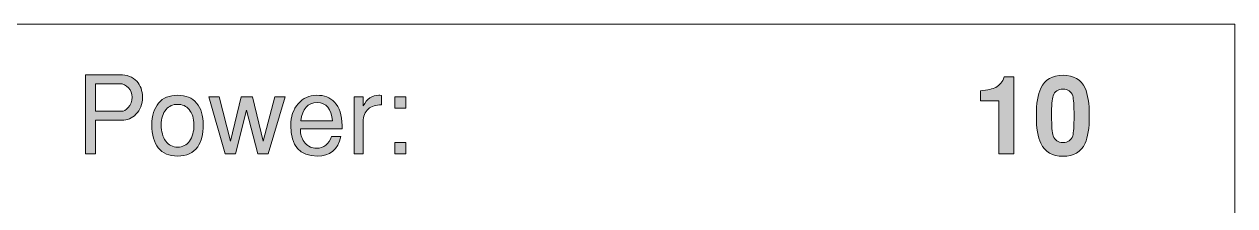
# Model space of a CAD drawing. Header units: inches. Extents: x 2 to 12.3, y -3 to -0.4.
# Drawn here: x 4.152 to 6.014, y -1.979 to -1.7 of the extents above; entities that cross this region are included whole.
import ezdxf

# ---------------------------------------------------------------- set-up
doc = ezdxf.new("R2010")
doc.units = ezdxf.units.IN
doc.header["$MEASUREMENT"] = 0
doc.layers.add('Layer 1', color=7, linetype='Continuous')

# ---------------------------------------------------------------- blocks, each defined once
blk = doc.blocks.new('block 8')
at = {"layer": 'Layer 1', "true_color": 0xed1f24}
h = blk.add_hatch(color=240, dxfattribs=at)
h.dxf.hatch_style = 2
edge = h.paths.add_edge_path()
edge.add_spline(control_points=[(4.3338, -1.8123), (4.3338, -1.8232), (4.3305, -1.8319), (4.3238, -1.8386), (4.3178, -1.8447), (4.3105, -1.8478), (4.3017, -1.8478), (4.3017, -1.8478), (4.2618, -1.8478), (4.2618, -1.8478), (4.2618, -1.8478), (4.2618, -1.8993), (4.2618, -1.8993), (4.2618, -1.8993), (4.2462, -1.8993), (4.2462, -1.8993), (4.2462, -1.8993), (4.2462, -1.7778), (4.2462, -1.7778), (4.2462, -1.7778), (4.2992, -1.7778), (4.2992, -1.7778), (4.3101, -1.7778), (4.3187, -1.7811), (4.325, -1.7878), (4.3309, -1.7941), (4.3338, -1.8023), (4.3338, -1.8123)], knot_values=[0, 0, 0, 0, 1, 1, 1, 2, 2, 2, 3, 3, 3, 4, 4, 4, 5, 5, 5, 6, 6, 6, 7, 7, 7, 8, 8, 8, 9, 9, 9, 9], degree=3, periodic=1)
edge = h.paths.add_edge_path()
edge.add_spline(control_points=[(4.318, -1.8123), (4.318, -1.8067), (4.3161, -1.8019), (4.3123, -1.7978), (4.3086, -1.7937), (4.3041, -1.7916), (4.299, -1.7916), (4.299, -1.7916), (4.2618, -1.7916), (4.2618, -1.7916), (4.2618, -1.7916), (4.2618, -1.8339), (4.2618, -1.8339), (4.2618, -1.8339), (4.301, -1.8339), (4.301, -1.8339), (4.3049, -1.8339), (4.3086, -1.8321), (4.312, -1.8284), (4.316, -1.8241), (4.318, -1.8187), (4.318, -1.8123)], knot_values=[0, 0, 0, 0, 1, 1, 1, 2, 2, 2, 3, 3, 3, 4, 4, 4, 5, 5, 5, 6, 6, 6, 7, 7, 7, 7], degree=3, periodic=1)
h = blk.add_hatch(color=240, dxfattribs=at)
h.dxf.hatch_style = 2
edge = h.paths.add_edge_path()
edge.add_spline(control_points=[(4.4273, -1.8549), (4.4273, -1.8692), (4.4245, -1.8804), (4.4187, -1.8886), (4.4119, -1.8982), (4.4016, -1.9029), (4.3878, -1.9029), (4.3748, -1.9029), (4.3649, -1.8987), (4.3582, -1.8901), (4.3516, -1.8819), (4.3483, -1.8702), (4.3483, -1.8549), (4.3483, -1.8407), (4.3518, -1.8295), (4.3586, -1.8214), (4.3654, -1.8133), (4.3752, -1.8093), (4.3878, -1.8093), (4.4005, -1.8093), (4.4103, -1.8133), (4.4171, -1.8214), (4.4239, -1.8295), (4.4273, -1.8407), (4.4273, -1.8549)], knot_values=[0, 0, 0, 0, 1, 1, 1, 2, 2, 2, 3, 3, 3, 4, 4, 4, 5, 5, 5, 6, 6, 6, 7, 7, 7, 8, 8, 8, 8], degree=3, periodic=1)
edge = h.paths.add_edge_path()
edge.add_spline(control_points=[(4.413, -1.8549), (4.413, -1.845), (4.4105, -1.8372), (4.4055, -1.8313), (4.401, -1.8259), (4.3951, -1.8233), (4.3878, -1.8233), (4.3806, -1.8233), (4.3747, -1.8259), (4.3702, -1.8313), (4.3652, -1.8372), (4.3627, -1.845), (4.3627, -1.8549), (4.3627, -1.8653), (4.3649, -1.8735), (4.3695, -1.8798), (4.3741, -1.886), (4.3802, -1.8891), (4.3878, -1.8891), (4.3955, -1.8891), (4.4016, -1.886), (4.4062, -1.8798), (4.4107, -1.8735), (4.413, -1.8653), (4.413, -1.8549)], knot_values=[0, 0, 0, 0, 1, 1, 1, 2, 2, 2, 3, 3, 3, 4, 4, 4, 5, 5, 5, 6, 6, 6, 7, 7, 7, 8, 8, 8, 8], degree=3, periodic=1)
h = blk.add_hatch(color=240, dxfattribs=at)
h.dxf.hatch_style = 2
h.paths.add_polyline_path([(4.553, -1.8118), (4.5272, -1.8993), (4.5114, -1.8993), (4.4937, -1.8323), (4.4768, -1.8993), (4.461, -1.8993), (4.436, -1.8118), (4.4518, -1.8118), (4.469, -1.88), (4.4858, -1.8118), (4.5032, -1.8118), (4.5193, -1.8801), (4.5373, -1.8118)])
h = blk.add_hatch(color=240, dxfattribs=at)
h.dxf.hatch_style = 2
edge = h.paths.add_edge_path()
edge.add_spline(control_points=[(4.6408, -1.8559), (4.6408, -1.858), (4.6408, -1.8598), (4.6407, -1.8611), (4.6407, -1.8611), (4.577, -1.8611), (4.577, -1.8611), (4.5769, -1.8619), (4.5768, -1.863), (4.5768, -1.8644), (4.5768, -1.8714), (4.5793, -1.8776), (4.5841, -1.8829), (4.5889, -1.8883), (4.5946, -1.8909), (4.6013, -1.8909), (4.6128, -1.8909), (4.6206, -1.8848), (4.6247, -1.8726), (4.6247, -1.8726), (4.639, -1.8726), (4.639, -1.8726), (4.6343, -1.8928), (4.6223, -1.9029), (4.6028, -1.9029), (4.5756, -1.9029), (4.562, -1.8872), (4.562, -1.8556), (4.562, -1.842), (4.5657, -1.8309), (4.5732, -1.8223), (4.5806, -1.8136), (4.5902, -1.8093), (4.6018, -1.8093), (4.6133, -1.8093), (4.6224, -1.8128), (4.6292, -1.8199), (4.6368, -1.828), (4.6407, -1.84), (4.6408, -1.8559)], knot_values=[0, 0, 0, 0, 1, 1, 1, 2, 2, 2, 3, 3, 3, 4, 4, 4, 5, 5, 5, 6, 6, 6, 7, 7, 7, 8, 8, 8, 9, 9, 9, 10, 10, 10, 11, 11, 11, 12, 12, 12, 13, 13, 13, 13], degree=3, periodic=1)
edge = h.paths.add_edge_path()
edge.add_spline(control_points=[(4.626, -1.8488), (4.6242, -1.83), (4.6164, -1.8206), (4.6024, -1.8206), (4.5879, -1.8206), (4.5796, -1.83), (4.5775, -1.8488), (4.5775, -1.8488), (4.626, -1.8488), (4.626, -1.8488)], knot_values=[0, 0, 0, 0, 1, 1, 1, 2, 2, 2, 3, 3, 3, 3], degree=3, periodic=1)
h = blk.add_hatch(color=240, dxfattribs=at)
h.dxf.hatch_style = 2
edge = h.paths.add_edge_path()
edge.add_spline(control_points=[(4.7013, -1.8241), (4.6928, -1.8241), (4.6861, -1.8262), (4.6812, -1.8304), (4.676, -1.8351), (4.6733, -1.8417), (4.6733, -1.8503), (4.6733, -1.8503), (4.6733, -1.8993), (4.6733, -1.8993), (4.6733, -1.8993), (4.6593, -1.8993), (4.6593, -1.8993), (4.6593, -1.8993), (4.6593, -1.8118), (4.6593, -1.8118), (4.6593, -1.8118), (4.6733, -1.8118), (4.6733, -1.8118), (4.6733, -1.8118), (4.6733, -1.8258), (4.6733, -1.8258), (4.6789, -1.8148), (4.6869, -1.8093), (4.6973, -1.8093), (4.6982, -1.8093), (4.6996, -1.8094), (4.7013, -1.8096), (4.7013, -1.8096), (4.7013, -1.8241), (4.7013, -1.8241)], knot_values=[0, 0, 0, 0, 1, 1, 1, 2, 2, 2, 3, 3, 3, 4, 4, 4, 5, 5, 5, 6, 6, 6, 7, 7, 7, 8, 8, 8, 9, 9, 9, 10, 10, 10, 10], degree=3, periodic=1)
h = blk.add_hatch(color=240, dxfattribs=at)
h.dxf.hatch_style = 2
h.paths.add_polyline_path([(4.739, -1.8291), (4.7217, -1.8291), (4.7217, -1.8118), (4.739, -1.8118)])
h.paths.add_polyline_path([(4.739, -1.8993), (4.7217, -1.8993), (4.7217, -1.8819), (4.739, -1.8819)])
at = {"layer": 'Layer 1', "lineweight": 0}
for points in [[(4.553, -1.8118), (4.5272, -1.8993), (4.5114, -1.8993), (4.4937, -1.8323), (4.4768, -1.8993), (4.461, -1.8993), (4.436, -1.8118), (4.4518, -1.8118), (4.469, -1.88), (4.4858, -1.8118), (4.5032, -1.8118), (4.5193, -1.8801), (4.5373, -1.8118), (4.553, -1.8118)], [(4.739, -1.8291), (4.7217, -1.8291), (4.7217, -1.8118), (4.739, -1.8118), (4.739, -1.8291)], [(4.739, -1.8993), (4.7217, -1.8993), (4.7217, -1.8819), (4.739, -1.8819), (4.739, -1.8993)]]:
    blk.add_lwpolyline(points, dxfattribs=at)
for points, knots in [([(4.3338, -1.8123), (4.3338, -1.8232), (4.3305, -1.8319), (4.3238, -1.8386), (4.3178, -1.8447), (4.3105, -1.8478), (4.3017, -1.8478), (4.3017, -1.8478), (4.2618, -1.8478), (4.2618, -1.8478), (4.2618, -1.8478), (4.2618, -1.8993), (4.2618, -1.8993), (4.2618, -1.8993), (4.2462, -1.8993), (4.2462, -1.8993), (4.2462, -1.8993), (4.2462, -1.7778), (4.2462, -1.7778), (4.2462, -1.7778), (4.2992, -1.7778), (4.2992, -1.7778), (4.3101, -1.7778), (4.3187, -1.7811), (4.325, -1.7878), (4.3309, -1.7941), (4.3338, -1.8023), (4.3338, -1.8123)], [0, 0, 0, 0, 1, 1, 1, 2, 2, 2, 3, 3, 3, 4, 4, 4, 5, 5, 5, 6, 6, 6, 7, 7, 7, 8, 8, 8, 9, 9, 9, 9]), ([(4.318, -1.8123), (4.318, -1.8067), (4.3161, -1.8019), (4.3123, -1.7978), (4.3086, -1.7937), (4.3041, -1.7916), (4.299, -1.7916), (4.299, -1.7916), (4.2618, -1.7916), (4.2618, -1.7916), (4.2618, -1.7916), (4.2618, -1.8339), (4.2618, -1.8339), (4.2618, -1.8339), (4.301, -1.8339), (4.301, -1.8339), (4.3049, -1.8339), (4.3086, -1.8321), (4.312, -1.8284), (4.316, -1.8241), (4.318, -1.8187), (4.318, -1.8123)], [0, 0, 0, 0, 1, 1, 1, 2, 2, 2, 3, 3, 3, 4, 4, 4, 5, 5, 5, 6, 6, 6, 7, 7, 7, 7]), ([(4.4273, -1.8549), (4.4273, -1.8692), (4.4245, -1.8804), (4.4187, -1.8886), (4.4119, -1.8982), (4.4016, -1.9029), (4.3878, -1.9029), (4.3748, -1.9029), (4.3649, -1.8987), (4.3582, -1.8901), (4.3516, -1.8819), (4.3483, -1.8702), (4.3483, -1.8549), (4.3483, -1.8407), (4.3518, -1.8295), (4.3586, -1.8214), (4.3654, -1.8133), (4.3752, -1.8093), (4.3878, -1.8093), (4.4005, -1.8093), (4.4103, -1.8133), (4.4171, -1.8214), (4.4239, -1.8295), (4.4273, -1.8407), (4.4273, -1.8549)], [0, 0, 0, 0, 1, 1, 1, 2, 2, 2, 3, 3, 3, 4, 4, 4, 5, 5, 5, 6, 6, 6, 7, 7, 7, 8, 8, 8, 8]), ([(4.413, -1.8549), (4.413, -1.845), (4.4105, -1.8372), (4.4055, -1.8313), (4.401, -1.8259), (4.3951, -1.8233), (4.3878, -1.8233), (4.3806, -1.8233), (4.3747, -1.8259), (4.3702, -1.8313), (4.3652, -1.8372), (4.3627, -1.845), (4.3627, -1.8549), (4.3627, -1.8653), (4.3649, -1.8735), (4.3695, -1.8798), (4.3741, -1.886), (4.3802, -1.8891), (4.3878, -1.8891), (4.3955, -1.8891), (4.4016, -1.886), (4.4062, -1.8798), (4.4107, -1.8735), (4.413, -1.8653), (4.413, -1.8549)], [0, 0, 0, 0, 1, 1, 1, 2, 2, 2, 3, 3, 3, 4, 4, 4, 5, 5, 5, 6, 6, 6, 7, 7, 7, 8, 8, 8, 8]), ([(4.6408, -1.8559), (4.6408, -1.858), (4.6408, -1.8598), (4.6407, -1.8611), (4.6407, -1.8611), (4.577, -1.8611), (4.577, -1.8611), (4.5769, -1.8619), (4.5768, -1.863), (4.5768, -1.8644), (4.5768, -1.8714), (4.5793, -1.8776), (4.5841, -1.8829), (4.5889, -1.8883), (4.5946, -1.8909), (4.6013, -1.8909), (4.6128, -1.8909), (4.6206, -1.8848), (4.6247, -1.8726), (4.6247, -1.8726), (4.639, -1.8726), (4.639, -1.8726), (4.6343, -1.8928), (4.6223, -1.9029), (4.6028, -1.9029), (4.5756, -1.9029), (4.562, -1.8872), (4.562, -1.8556), (4.562, -1.842), (4.5657, -1.8309), (4.5732, -1.8223), (4.5806, -1.8136), (4.5902, -1.8093), (4.6018, -1.8093), (4.6133, -1.8093), (4.6224, -1.8128), (4.6292, -1.8199), (4.6368, -1.828), (4.6407, -1.84), (4.6408, -1.8559)], [0, 0, 0, 0, 1, 1, 1, 2, 2, 2, 3, 3, 3, 4, 4, 4, 5, 5, 5, 6, 6, 6, 7, 7, 7, 8, 8, 8, 9, 9, 9, 10, 10, 10, 11, 11, 11, 12, 12, 12, 13, 13, 13, 13]), ([(4.626, -1.8488), (4.6242, -1.83), (4.6164, -1.8206), (4.6024, -1.8206), (4.5879, -1.8206), (4.5796, -1.83), (4.5775, -1.8488), (4.5775, -1.8488), (4.626, -1.8488), (4.626, -1.8488)], [0, 0, 0, 0, 1, 1, 1, 2, 2, 2, 3, 3, 3, 3]), ([(4.7013, -1.8241), (4.6928, -1.8241), (4.6861, -1.8262), (4.6812, -1.8304), (4.676, -1.8351), (4.6733, -1.8417), (4.6733, -1.8503), (4.6733, -1.8503), (4.6733, -1.8993), (4.6733, -1.8993), (4.6733, -1.8993), (4.6593, -1.8993), (4.6593, -1.8993), (4.6593, -1.8993), (4.6593, -1.8118), (4.6593, -1.8118), (4.6593, -1.8118), (4.6733, -1.8118), (4.6733, -1.8118), (4.6733, -1.8118), (4.6733, -1.8258), (4.6733, -1.8258), (4.6789, -1.8148), (4.6869, -1.8093), (4.6973, -1.8093), (4.6982, -1.8093), (4.6996, -1.8094), (4.7013, -1.8096), (4.7013, -1.8096), (4.7013, -1.8241), (4.7013, -1.8241)], [0, 0, 0, 0, 1, 1, 1, 2, 2, 2, 3, 3, 3, 4, 4, 4, 5, 5, 5, 6, 6, 6, 7, 7, 7, 8, 8, 8, 9, 9, 9, 10, 10, 10, 10])]:
    blk.add_open_spline(points, degree=3, knots=knots, dxfattribs=at)
blk = doc.blocks.new('block 9')
at = {"layer": 'Layer 1', "true_color": 0xed1f24}
h = blk.add_hatch(color=240, dxfattribs=at)
h.dxf.hatch_style = 2
edge = h.paths.add_edge_path()
edge.add_spline(control_points=[(5.6739, -1.8994), (5.6739, -1.8994), (5.6506, -1.8994), (5.6506, -1.8994), (5.6506, -1.8994), (5.6506, -1.8177), (5.6506, -1.8177), (5.6506, -1.8177), (5.6223, -1.8177), (5.6223, -1.8177), (5.6223, -1.8177), (5.6223, -1.8025), (5.6223, -1.8025), (5.6335, -1.8014), (5.6415, -1.7996), (5.6463, -1.7972), (5.6518, -1.7942), (5.6561, -1.7889), (5.6591, -1.7812), (5.6591, -1.7812), (5.6739, -1.7812), (5.6739, -1.7812), (5.6739, -1.7812), (5.6739, -1.8994), (5.6739, -1.8994)], knot_values=[0, 0, 0, 0, 1, 1, 1, 2, 2, 2, 3, 3, 3, 4, 4, 4, 5, 5, 5, 6, 6, 6, 7, 7, 7, 8, 8, 8, 8], degree=3, periodic=1)
h = blk.add_hatch(color=240, dxfattribs=at)
h.dxf.hatch_style = 2
edge = h.paths.add_edge_path()
edge.add_spline(control_points=[(5.7898, -1.8409), (5.7898, -1.8599), (5.7877, -1.874), (5.7834, -1.8832), (5.7772, -1.8965), (5.7659, -1.9032), (5.7494, -1.9032), (5.733, -1.9032), (5.7216, -1.8965), (5.7153, -1.8832), (5.7107, -1.8738), (5.7084, -1.8596), (5.7084, -1.8409), (5.7084, -1.8221), (5.7107, -1.808), (5.7153, -1.7985), (5.7216, -1.7852), (5.733, -1.7785), (5.7494, -1.7785), (5.7659, -1.7785), (5.7772, -1.7852), (5.7834, -1.7985), (5.7877, -1.8078), (5.7898, -1.8219), (5.7898, -1.8409)], knot_values=[0, 0, 0, 0, 1, 1, 1, 2, 2, 2, 3, 3, 3, 4, 4, 4, 5, 5, 5, 6, 6, 6, 7, 7, 7, 8, 8, 8, 8], degree=3, periodic=1)
edge = h.paths.add_edge_path()
edge.add_spline(control_points=[(5.7664, -1.8409), (5.7664, -1.8251), (5.7657, -1.8148), (5.7643, -1.81), (5.762, -1.8032), (5.7571, -1.7999), (5.7494, -1.7999), (5.7417, -1.7999), (5.7366, -1.8032), (5.7343, -1.81), (5.7326, -1.815), (5.7318, -1.8253), (5.7318, -1.8409), (5.7318, -1.8564), (5.7327, -1.8667), (5.7344, -1.8717), (5.7367, -1.8785), (5.7417, -1.8819), (5.7494, -1.8819), (5.7571, -1.8819), (5.762, -1.8785), (5.7643, -1.8717), (5.7657, -1.8669), (5.7664, -1.8566), (5.7664, -1.8409)], knot_values=[0, 0, 0, 0, 1, 1, 1, 2, 2, 2, 3, 3, 3, 4, 4, 4, 5, 5, 5, 6, 6, 6, 7, 7, 7, 8, 8, 8, 8], degree=3, periodic=1)
at = {"layer": 'Layer 1', "lineweight": 0}
for points in [[(5.6739, -1.8994), (5.6739, -1.8994), (5.6506, -1.8994), (5.6506, -1.8994), (5.6506, -1.8994), (5.6506, -1.8177), (5.6506, -1.8177), (5.6506, -1.8177), (5.6223, -1.8177), (5.6223, -1.8177), (5.6223, -1.8177), (5.6223, -1.8025), (5.6223, -1.8025), (5.6335, -1.8014), (5.6415, -1.7996), (5.6463, -1.7972), (5.6518, -1.7942), (5.6561, -1.7889), (5.6591, -1.7812), (5.6591, -1.7812), (5.6739, -1.7812), (5.6739, -1.7812), (5.6739, -1.7812), (5.6739, -1.8994), (5.6739, -1.8994)], [(5.7898, -1.8409), (5.7898, -1.8599), (5.7877, -1.874), (5.7834, -1.8832), (5.7772, -1.8965), (5.7659, -1.9032), (5.7494, -1.9032), (5.733, -1.9032), (5.7216, -1.8965), (5.7153, -1.8832), (5.7107, -1.8738), (5.7084, -1.8596), (5.7084, -1.8409), (5.7084, -1.8221), (5.7107, -1.808), (5.7153, -1.7985), (5.7216, -1.7852), (5.733, -1.7785), (5.7494, -1.7785), (5.7659, -1.7785), (5.7772, -1.7852), (5.7834, -1.7985), (5.7877, -1.8078), (5.7898, -1.8219), (5.7898, -1.8409)], [(5.7664, -1.8409), (5.7664, -1.8251), (5.7657, -1.8148), (5.7643, -1.81), (5.762, -1.8032), (5.7571, -1.7999), (5.7494, -1.7999), (5.7417, -1.7999), (5.7366, -1.8032), (5.7343, -1.81), (5.7326, -1.815), (5.7318, -1.8253), (5.7318, -1.8409), (5.7318, -1.8564), (5.7327, -1.8667), (5.7344, -1.8717), (5.7367, -1.8785), (5.7417, -1.8819), (5.7494, -1.8819), (5.7571, -1.8819), (5.762, -1.8785), (5.7643, -1.8717), (5.7657, -1.8669), (5.7664, -1.8566), (5.7664, -1.8409)]]:
    blk.add_open_spline(points, degree=3, knots=[0, 0, 0, 0, 1, 1, 1, 2, 2, 2, 3, 3, 3, 4, 4, 4, 5, 5, 5, 6, 6, 6, 7, 7, 7, 8, 8, 8, 8], dxfattribs=at)
blk = doc.blocks.new('block 7')
at = {"layer": 'Layer 1'}
for name in ['block 8', 'block 9']:
    blk.add_blockref(name, (0, 0), dxfattribs=at)
blk = doc.blocks.new('block 5')
at = {"layer": 'Layer 1'}
blk.add_blockref('block 7', (0, 0), dxfattribs=at)

msp = doc.modelspace()

# ---------------------------------------------------------------- linework, layer by layer
at = {"layer": 'Layer 1', "color": 7, "lineweight": 5, "true_color": 0xffffff}
msp.add_lwpolyline([(4.112, -2.6518), (4.112, -3.013), (6.0136, -3.013), (6.0136, -1.7001), (4.112, -1.7001), (4.112, -2.0613), (3.9151, -2.0613), (3.9151, -1.7001), (2.0136, -1.7001), (2.0136, -3.013), (3.9151, -3.013), (3.9151, -2.6518)], dxfattribs=at)

# ---------------------------------------------------------------- block references
at = {"layer": 'Layer 1'}
msp.add_blockref('block 5', (0, 0), dxfattribs=at)

doc.saveas('drawing.dxf')
